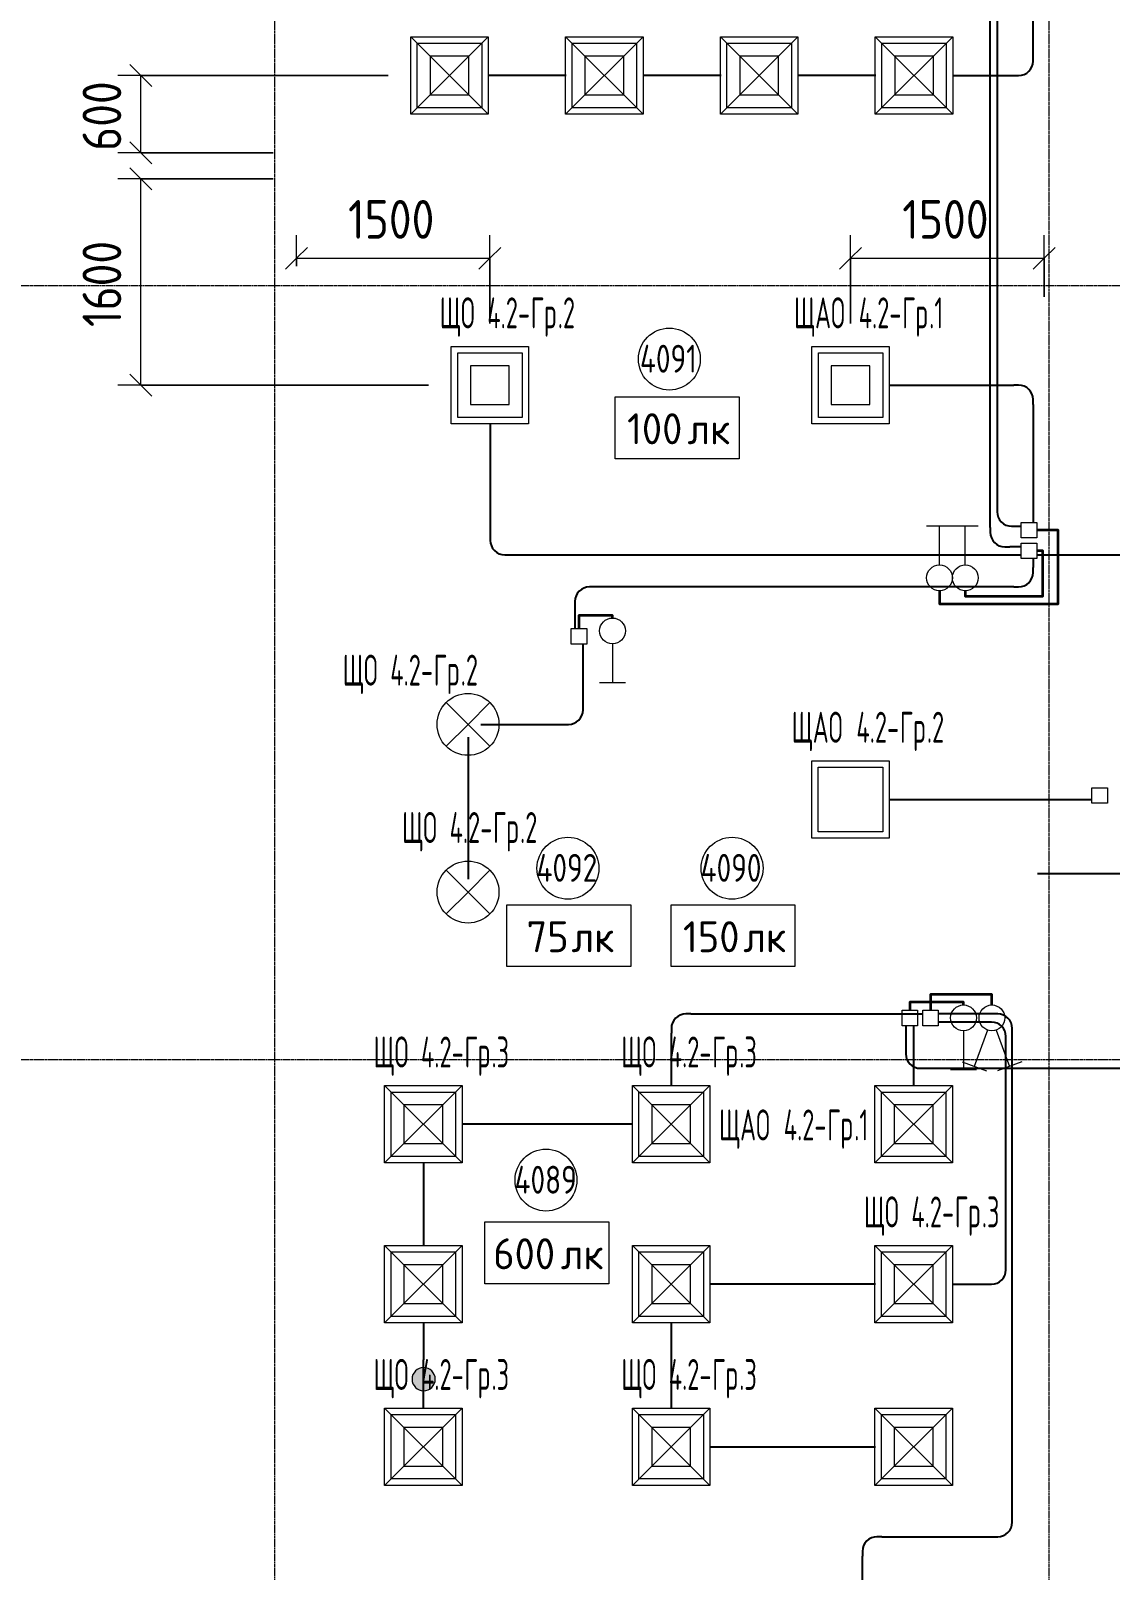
# Model space of a CAD drawing. Header units: millimetres. Extents: x -4730 to 98194, y -4296 to 93388.
# Drawn here: x 76112 to 84477, y 56542 to 68477 of the extents above; entities that cross this region are included whole.
import ezdxf

# ---------------------------------------------------------------- set-up
doc = ezdxf.new("R2010")
doc.units = ezdxf.units.MM
doc.linetypes.add('Линия сетки', pattern=[22.225, 12.7, -3.175, 3.175, -3.175])
doc.linetypes.add('Скрытая 0_75', pattern=[1.5, 0.75, -0.75])
for name, color, linetype, lineweight, true_color in [('Короба', 7, 'Continuous', 25, 0x008000), ('Опуск', 7, 'Скрытая 0_75', 18, 0x007f00), ('Соединительные детали коробов', 7, 'Continuous', 25, 0x008000), ('Типовые аннотации', 1, 'Continuous', 18, 0xff0000)]:
    doc.layers.add(name, color=color, linetype=linetype, lineweight=lineweight, true_color=true_color)
for name, color, linetype, lineweight in [('Марки помещений', 7, 'Continuous', 9), ('Марки силовых электроприборов', 7, 'Continuous', 9), ('Оси', 7, 'Continuous', 9), ('Провода', 7, 'Continuous', 35), ('Размеры', 7, 'Continuous', 9), ('Размеры-120', 7, 'Continuous', 9)]:
    doc.layers.add(name, color=color, linetype=linetype, lineweight=lineweight)
doc.styles.add('GOST Common', font='GOST_Common.ttf', dxfattribs={"width": 0.6, "height": 240})
doc.styles.add('GOST Common_1', font='GOST_Common.ttf', dxfattribs={"width": 0.9, "height": 300})
doc.styles.add('GOST Common_3', font='GOST_Common.ttf', dxfattribs={"width": 0.8, "height": 216})
doc.styles.add('GOST Common_4', font='GOST_Common.ttf', dxfattribs={"height": 240})
doc.dimstyles.new('ADSK_Проверочный', dxfattribs={"dimscale": 304.8, "dimtxt": 301.714499, "dimasz": 0.556693, "dimexe": 0.590551, "dimexo": 0.590551, "dimgap": 0.19685, "dimtad": 1, "dimdec": 3, "dimrnd": 0.001, "dimdsep": 46, "dimtxsty": 'GOST Common_1', "dimblk1": 'OBLIQUE', "dimblk2": 'OBLIQUE', "dimsah": 1, "dimcen": 0.09, "dimazin": 0, "dimtfac": 1, "dimtdec": 4, "dimtix": 1, "dimtmove": 0, "dimatfit": 3, "dimfxl": 1, "dimtvp": 1, "dimtolj": 1, "dimtzin": 0, "dimarcsym": 2})

# ---------------------------------------------------------------- blocks, each defined once
blk = doc.blocks.new('M_Короб_ отвод - Плоский торец - ПВХ - Стандартная-V2-4-й этаж')
at = {"layer": 'Соединительные детали коробов'}
for p, q in [((79156, 58023), (79156, 58023)), ((79156, 57911), (79156, 58023)), ((79156, 57873), (79156, 57911))]:
    blk.add_line(p, q, dxfattribs=at)
blk = doc.blocks.new('M_Короб_ отвод - Плоский торец - ПВХ - Стандартная-V1-4-й этаж')
at = {"layer": 'Соединительные детали коробов'}
for p, q in [((9490, 75399), (9490, 75437)), ((9490, 75287), (9490, 75399)), ((9490, 75287), (9490, 75287))]:
    blk.add_line(p, q, dxfattribs=at)
blk = doc.blocks.new('M_Короб_ отвод - Плоский торец - ПВХ - Стандартная-2386742-4-й этаж')
at = {"layer": 'Соединительные детали коробов'}
for p, q in [((0, 111.95), (0, 150.05)), ((-150.05, 0), (-111.95, 0))]:
    blk.add_line(p, q, dxfattribs=at)
blk.add_arc((-111.95, 111.95), 111.95, 270, 0, dxfattribs=at)
blk = doc.blocks.new('DIMBLOCK137-4-й этаж')
at = {"layer": 'Размеры-120'}
for p, q in [((77990, 67330), (76785, 67330)), ((76965, 67330), (76880, 67415)), ((76965, 65730), (76965, 67330)), ((76965, 67330), (77050, 67245)), ((76965, 67330), (77990, 67330)), ((76965, 65730), (76880, 65815)), ((79195, 65730), (76785, 65730)), ((76965, 65730), (77050, 65645)), ((76965, 65730), (79195, 65730))]:
    blk.add_line(p, q, dxfattribs=at)
at = {"layer": 'Размеры-120', "color": 0, "insert": (76513, 66180), "char_height": 300, "width": 840.71, "attachment_point": 1, "rotation": 90, "line_spacing_factor": 1.022761, "style": 'GOST Common_1'}
blk.add_mtext('1600', dxfattribs=at)
blk = doc.blocks.new('_Oblique')
at = {"color": 0, "linetype": 'ByBlock', "lineweight": -2}
blk.add_line((-0.5, -0.5), (0.5, 0.5), dxfattribs=at)
blk = doc.blocks.new('DIMBLOCK138-4-й этаж')
at = {"layer": 'Размеры-120'}
for p, q in [((78170, 66653), (78170, 66893)), ((79670, 66208), (79670, 66893)), ((78170, 66713), (78255, 66798)), ((79670, 66713), (79755, 66798)), ((78170, 66713), (78085, 66629)), ((78170, 66713), (79670, 66713)), ((78170, 66713), (78170, 66653)), ((79670, 66713), (79585, 66629)), ((79670, 66713), (79670, 66208))]:
    blk.add_line(p, q, dxfattribs=at)
at = {"layer": 'Размеры-120', "color": 0, "insert": (78570, 67165), "char_height": 300, "width": 840.71, "attachment_point": 1, "line_spacing_factor": 1.022761, "style": 'GOST Common_1'}
blk.add_mtext('1500', dxfattribs=at)
blk = doc.blocks.new('DIMBLOCK139-4-й этаж')
at = {"layer": 'Размеры-120'}
for p, q in [((82465, 66208), (82465, 66893)), ((83965, 66415), (83965, 66893)), ((82465, 66713), (82550, 66798)), ((83965, 66713), (84050, 66798)), ((82465, 66713), (82380, 66629)), ((82465, 66713), (83965, 66713)), ((82465, 66713), (82465, 66208)), ((83965, 66713), (83880, 66629)), ((83965, 66713), (83965, 66415))]:
    blk.add_line(p, q, dxfattribs=at)
at = {"layer": 'Размеры-120', "color": 0, "insert": (82865, 67165), "char_height": 300, "width": 840.71, "attachment_point": 1, "line_spacing_factor": 1.022761, "style": 'GOST Common_1'}
blk.add_mtext('1500', dxfattribs=at)
blk = doc.blocks.new('DIMBLOCK141-4-й этаж')
at = {"layer": 'Размеры-120'}
for p, q in [((76965, 68130), (76880, 68215)), ((78881, 68130), (76785, 68130)), ((76965, 67530), (76965, 68130)), ((76965, 68130), (77050, 68045)), ((76965, 68130), (78881, 68130)), ((76965, 67530), (76880, 67615)), ((77990, 67530), (76785, 67530)), ((76965, 67530), (77050, 67445)), ((76965, 67530), (77990, 67530))]:
    blk.add_line(p, q, dxfattribs=at)
at = {"layer": 'Размеры-120', "color": 0, "insert": (76513, 67546), "char_height": 300, "width": 681.16, "attachment_point": 1, "rotation": 90, "line_spacing_factor": 1.022761, "style": 'GOST Common_1'}
blk.add_mtext('600', dxfattribs=at)
blk = doc.blocks.new('ADSK_Марка_Помещение_1_ГОСТ21-501-2011 - Номер-85995-4-й этаж')
at = {"layer": 'Марки помещений'}
blk.add_circle((0, 0), 2, dxfattribs=at)
blk = doc.blocks.new('Морка помещения_освещённость_ - Морка помещения_освещённость_-1484368-4-й этаж')
at = {"layer": 'Марки помещений', "color": 190, "true_color": 0x8000ff}
for p, q in [((-4, 0), (-4, 4)), ((-4, 4), (4, 4)), ((4, 4), (4, 0)), ((4, 0), (-4, 0))]:
    blk.add_line(p, q, dxfattribs=at)

msp = doc.modelspace()

# ---------------------------------------------------------------- hatches: boundary and pattern name
at = {"layer": 'Опуск', "linetype": 'Continuous'}
h = msp.add_hatch(color=256, dxfattribs=at)
edge = h.paths.add_edge_path(flags=0)
edge.add_arc((79156.0938, 58023.4454), 90, 180, 360)
edge.add_arc((79156.0938, 58023.4454), 90, 0, 180)

# ---------------------------------------------------------------- linework, layer by layer
at = {"layer": 'Короба'}
for p, q in [((83600, 68843.7714), (83600, 64786.8714)), ((83879.2363, 68280.05), (83879.2363, 68805.3214)), ((83547.7363, 64626.8714), (83547.7363, 68683.7714)), ((80261.3273, 68130), (79656.3273, 68130)), ((81461.3273, 68130), (80856.3273, 68130)), ((82661.3273, 68130), (82056.3273, 68130)), ((83256.3273, 68130), (83729.1863, 68130)), ((82764.764, 65730), (83729.1863, 65730)), ((83879.2363, 65579.95), (83879.2363, 64665.3214)), ((79672.264, 65432.5), (79672.264, 64563.8714)), ((83750.05, 64636.8214), (83787.7363, 64636.8214)), ((83787.7363, 64476.8214), (83697.7863, 64476.8214)), ((79822.314, 64413.8214), (83787.7363, 64413.8214)), ((83879.2363, 64385.3214), (83879.2363, 64315.3714)), ((83907.7363, 64413.8214), (84607.7363, 64413.8214)), ((83729.1863, 64165.3214), (80478.4429, 64165.3214)), ((80328.3929, 64015.2714), (80328.3929, 63842.6995)), ((80391.3929, 63250.05), (80391.3929, 63722.6995)), ((79600, 63100), (80241.3429, 63100)), ((79500, 63000), (79500, 61900)), ((82763.4365, 62517.3909), (84335.4989, 62517.3909)), ((83913.5382, 61944.0061), (84613.5382, 61944.0061)), ((81226.1438, 60855.0617), (83023.8462, 60855.0617)), ((82893.0938, 60763.5617), (82893.0938, 60583.6117)), ((82956.0938, 60297.1954), (82956.0938, 60763.5617)), ((83566.9955, 60855.0617), (83143.8462, 60855.0617)), ((83518.5438, 60792.0617), (83143.8462, 60792.0617)), ((81076.0938, 60297.1954), (81076.0938, 60705.0117)), ((83668.5938, 58909.7454), (83668.5938, 60642.0117)), ((83717.0455, 56951.9584), (83717.0455, 60705.0117)), ((83043.1438, 60433.5617), (84593.0938, 60433.5617)), ((80778.5938, 59999.6954), (79453.5938, 59999.6954)), ((79156.0938, 59702.1954), (79156.0938, 59057.1954)), ((82658.5938, 58759.6954), (81373.5938, 58759.6954)), ((83253.5938, 58759.6954), (83518.5438, 58759.6954)), ((79156.0938, 58462.1954), (79156.0938, 58173.4954)), ((81076.0938, 57797.1954), (81076.0938, 58462.1954)), ((79156.0938, 57797.1954), (79156.0938, 57873.3954)), ((81373.5938, 57499.6954), (82658.5938, 57499.6954)), ((82707.0955, 56801.9084), (83566.9955, 56801.9084)), ((82557.0455, 55131.9584), (82557.0455, 56651.8584))]:
    msp.add_line(p, q, dxfattribs=at)
at = {"layer": 'Опуск', "linetype": 'Continuous'}
for start, end in [(0, 180), (180, 0)]:
    msp.add_arc((79156.0938, 58023.4454), 90, start, end, dxfattribs=at)
at = {"layer": 'Оси', "linetype": 'Линия сетки'}
for p, q in [((78000, 93388.3703), (78000, -3096.3487)), ((84000, 93388.3703), (84000, -3096.3487)), ((98194.2682, 66500), (-3530.0173, 66500)), ((98194.2682, 60500), (-3530.0173, 60500))]:
    msp.add_line(p, q, dxfattribs=at)
at = {"layer": 'Провода', "flags": 128}
for points in [[(83153.8733, 64135.6433), (83153.8733, 64035), (84073.8733, 64035), (84073.8733, 64605.3235), (83907.7363, 64605.322)], [(83353.8733, 64135.6433), (83353.8733, 64095), (83953.8733, 64095), (83953.8733, 64445.3235), (83907.7363, 64445.3226)], [(80620, 63924.3567), (80620, 63945), (80359.888, 63945), (80359.8911, 63842.6995)], [(83560, 60924.3567), (83560, 61005), (83083.8414, 61005), (83083.8446, 60883.5617)], [(83340, 60924.3567), (83340, 60945), (82924.589, 60945), (82924.5914, 60883.5617)]]:
    msp.add_lwpolyline(points, dxfattribs=at)
at = {"layer": 'Типовые аннотации', "color": 5, "true_color": 0x0000ff}
for p, q in [((79056.5633, 68430), (79656.5633, 68430)), ((79056.5633, 67830), (79056.5633, 68430)), ((79056.5633, 68430), (79656.5633, 67830)), ((79056.5633, 67830), (79656.5633, 68430)), ((79656.5633, 68430), (79656.5633, 67830)), ((80256.5633, 68430), (80856.5633, 68430)), ((80256.5633, 67830), (80256.5633, 68430)), ((80256.5633, 68430), (80856.5633, 67830)), ((80256.5633, 67830), (80856.5633, 68430)), ((80856.5633, 68430), (80856.5633, 67830)), ((81456.5633, 68430), (82056.5633, 68430)), ((81456.5633, 67830), (81456.5633, 68430)), ((81456.5633, 68430), (82056.5633, 67830)), ((81456.5633, 67830), (82056.5633, 68430)), ((82056.5633, 68430), (82056.5633, 67830)), ((82656.5633, 68430), (83256.5633, 68430)), ((82656.5633, 67830), (82656.5633, 68430)), ((82656.5633, 68430), (83256.5633, 67830)), ((82656.5633, 67830), (83256.5633, 68430)), ((83256.5633, 68430), (83256.5633, 67830)), ((79106.5633, 68380), (79606.5633, 68380)), ((79106.5633, 67880), (79106.5633, 68380)), ((79206.5633, 68280), (79206.5633, 67980)), ((79506.5633, 68280), (79206.5633, 68280)), ((79506.5633, 67980), (79506.5633, 68280)), ((79606.5633, 68380), (79606.5633, 67880)), ((80306.5633, 68380), (80806.5633, 68380)), ((80306.5633, 67880), (80306.5633, 68380)), ((80406.5633, 68280), (80406.5633, 67980)), ((80706.5633, 68280), (80406.5633, 68280)), ((80706.5633, 67980), (80706.5633, 68280)), ((80806.5633, 68380), (80806.5633, 67880)), ((81506.5633, 68380), (82006.5633, 68380)), ((81506.5633, 67880), (81506.5633, 68380)), ((81606.5633, 68280), (81606.5633, 67980)), ((81906.5633, 68280), (81606.5633, 68280)), ((81906.5633, 67980), (81906.5633, 68280)), ((82006.5633, 68380), (82006.5633, 67880)), ((82706.5633, 68380), (83206.5633, 68380)), ((82706.5633, 67880), (82706.5633, 68380)), ((82806.5633, 68280), (82806.5633, 67980)), ((83106.5633, 68280), (82806.5633, 68280)), ((83106.5633, 67980), (83106.5633, 68280)), ((83206.5633, 68380), (83206.5633, 67880)), ((79206.5633, 67980), (79506.5633, 67980)), ((80406.5633, 67980), (80706.5633, 67980)), ((81606.5633, 67980), (81906.5633, 67980)), ((82806.5633, 67980), (83106.5633, 67980)), ((79656.5633, 67830), (79056.5633, 67830)), ((79606.5633, 67880), (79106.5633, 67880)), ((80856.5633, 67830), (80256.5633, 67830)), ((80806.5633, 67880), (80306.5633, 67880)), ((82056.5633, 67830), (81456.5633, 67830)), ((82006.5633, 67880), (81506.5633, 67880)), ((83256.5633, 67830), (82656.5633, 67830)), ((83206.5633, 67880), (82706.5633, 67880)), ((79370, 66030), (79970, 66030)), ((79370, 65430), (79370, 66030)), ((79970, 66030), (79970, 65430)), ((79420, 65980), (79920, 65980)), ((79420, 65480), (79420, 65980)), ((79520, 65880), (79520, 65580)), ((79820, 65880), (79520, 65880)), ((79820, 65580), (79820, 65880)), ((79920, 65980), (79920, 65480)), ((79520, 65580), (79820, 65580)), ((79970, 65430), (79370, 65430)), ((79920, 65480), (79420, 65480)), ((83453.8733, 64635.6433), (83253.8733, 64635.6433)), ((83353.8733, 64335.6433), (83353.8733, 64635.6433)), ((80620, 63724.3567), (80620, 63424.3567)), ((80520, 63424.3567), (80720, 63424.3567)), ((79500, 63100), (79330.2944, 63269.7056)), ((79500, 63100), (79669.7056, 63269.7056)), ((79500, 63100), (79330.2944, 62930.2944)), ((79500, 63100), (79669.7056, 62930.2944)), ((79500, 61800), (79330.2944, 61969.7056)), ((79500, 61800), (79669.7056, 61969.7056)), ((79500, 61800), (79330.2944, 61630.2944)), ((79500, 61800), (79669.7056, 61630.2944)), ((83525.798, 60730.3874), (83423.1919, 60448.4796)), ((83594.202, 60730.3874), (83696.8081, 60448.4796)), ((83329.2227, 60482.6816), (83517.1612, 60414.2776)), ((83790.7773, 60482.6816), (83602.8388, 60414.2776)), ((78853.8298, 60299.6954), (79453.8298, 60299.6954)), ((78853.8298, 59699.6954), (78853.8298, 60299.6954)), ((78853.8298, 60299.6954), (79453.8298, 59699.6954)), ((78853.8298, 59699.6954), (79453.8298, 60299.6954)), ((79453.8298, 60299.6954), (79453.8298, 59699.6954)), ((80773.8298, 60299.6954), (81373.8298, 60299.6954)), ((80773.8298, 59699.6954), (80773.8298, 60299.6954)), ((80773.8298, 60299.6954), (81373.8298, 59699.6954)), ((80773.8298, 59699.6954), (81373.8298, 60299.6954)), ((81373.8298, 60299.6954), (81373.8298, 59699.6954)), ((78903.8298, 60249.6954), (79403.8298, 60249.6954)), ((78903.8298, 59749.6954), (78903.8298, 60249.6954)), ((79403.8298, 60249.6954), (79403.8298, 59749.6954)), ((80823.8298, 60249.6954), (81323.8298, 60249.6954)), ((80823.8298, 59749.6954), (80823.8298, 60249.6954)), ((81323.8298, 60249.6954), (81323.8298, 59749.6954)), ((79003.8298, 60149.6954), (79003.8298, 59849.6954)), ((79303.8298, 60149.6954), (79003.8298, 60149.6954)), ((79303.8298, 59849.6954), (79303.8298, 60149.6954)), ((80923.8298, 60149.6954), (80923.8298, 59849.6954)), ((81223.8298, 60149.6954), (80923.8298, 60149.6954)), ((81223.8298, 59849.6954), (81223.8298, 60149.6954)), ((79003.8298, 59849.6954), (79303.8298, 59849.6954)), ((80923.8298, 59849.6954), (81223.8298, 59849.6954)), ((79453.8298, 59699.6954), (78853.8298, 59699.6954)), ((79403.8298, 59749.6954), (78903.8298, 59749.6954)), ((81373.8298, 59699.6954), (80773.8298, 59699.6954)), ((81323.8298, 59749.6954), (80823.8298, 59749.6954)), ((78853.8298, 59059.6954), (79453.8298, 59059.6954)), ((78853.8298, 58459.6954), (78853.8298, 59059.6954)), ((78853.8298, 59059.6954), (79453.8298, 58459.6954)), ((78853.8298, 58459.6954), (79453.8298, 59059.6954)), ((78903.8298, 59009.6954), (79403.8298, 59009.6954)), ((78903.8298, 58509.6954), (78903.8298, 59009.6954)), ((79403.8298, 59009.6954), (79403.8298, 58509.6954)), ((79453.8298, 59059.6954), (79453.8298, 58459.6954)), ((80773.8298, 59059.6954), (81373.8298, 59059.6954)), ((80773.8298, 58459.6954), (80773.8298, 59059.6954)), ((80773.8298, 59059.6954), (81373.8298, 58459.6954)), ((80773.8298, 58459.6954), (81373.8298, 59059.6954)), ((80823.8298, 59009.6954), (81323.8298, 59009.6954)), ((80823.8298, 58509.6954), (80823.8298, 59009.6954)), ((81323.8298, 59009.6954), (81323.8298, 58509.6954)), ((81373.8298, 59059.6954), (81373.8298, 58459.6954)), ((82653.8298, 59059.6954), (83253.8298, 59059.6954)), ((82653.8298, 58459.6954), (82653.8298, 59059.6954)), ((82653.8298, 59059.6954), (83253.8298, 58459.6954)), ((82653.8298, 58459.6954), (83253.8298, 59059.6954)), ((82703.8298, 59009.6954), (83203.8298, 59009.6954)), ((82703.8298, 58509.6954), (82703.8298, 59009.6954)), ((83203.8298, 59009.6954), (83203.8298, 58509.6954)), ((83253.8298, 59059.6954), (83253.8298, 58459.6954)), ((79003.8298, 58909.6954), (79003.8298, 58609.6954)), ((79303.8298, 58909.6954), (79003.8298, 58909.6954)), ((79303.8298, 58609.6954), (79303.8298, 58909.6954)), ((80923.8298, 58909.6954), (80923.8298, 58609.6954)), ((81223.8298, 58909.6954), (80923.8298, 58909.6954)), ((81223.8298, 58609.6954), (81223.8298, 58909.6954)), ((82803.8298, 58909.6954), (82803.8298, 58609.6954)), ((83103.8298, 58909.6954), (82803.8298, 58909.6954)), ((83103.8298, 58609.6954), (83103.8298, 58909.6954)), ((79003.8298, 58609.6954), (79303.8298, 58609.6954)), ((80923.8298, 58609.6954), (81223.8298, 58609.6954)), ((82803.8298, 58609.6954), (83103.8298, 58609.6954)), ((79403.8298, 58509.6954), (78903.8298, 58509.6954)), ((81323.8298, 58509.6954), (80823.8298, 58509.6954)), ((83203.8298, 58509.6954), (82703.8298, 58509.6954)), ((79453.8298, 58459.6954), (78853.8298, 58459.6954)), ((81373.8298, 58459.6954), (80773.8298, 58459.6954)), ((83253.8298, 58459.6954), (82653.8298, 58459.6954)), ((78853.8298, 57799.6954), (79453.8298, 57799.6954)), ((78853.8298, 57199.6954), (78853.8298, 57799.6954)), ((78853.8298, 57799.6954), (79453.8298, 57199.6954)), ((78853.8298, 57199.6954), (79453.8298, 57799.6954)), ((79453.8298, 57799.6954), (79453.8298, 57199.6954)), ((80773.8298, 57799.6954), (81373.8298, 57799.6954)), ((80773.8298, 57199.6954), (80773.8298, 57799.6954)), ((80773.8298, 57799.6954), (81373.8298, 57199.6954)), ((80773.8298, 57199.6954), (81373.8298, 57799.6954)), ((81373.8298, 57799.6954), (81373.8298, 57199.6954)), ((82653.8298, 57799.6954), (83253.8298, 57799.6954)), ((82653.8298, 57199.6954), (82653.8298, 57799.6954)), ((82653.8298, 57799.6954), (83253.8298, 57199.6954)), ((82653.8298, 57199.6954), (83253.8298, 57799.6954)), ((83253.8298, 57799.6954), (83253.8298, 57199.6954)), ((78903.8298, 57749.6954), (79403.8298, 57749.6954)), ((78903.8298, 57249.6954), (78903.8298, 57749.6954)), ((79003.8298, 57649.6954), (79003.8298, 57349.6954)), ((79303.8298, 57649.6954), (79003.8298, 57649.6954)), ((79303.8298, 57349.6954), (79303.8298, 57649.6954)), ((79403.8298, 57749.6954), (79403.8298, 57249.6954)), ((80823.8298, 57749.6954), (81323.8298, 57749.6954)), ((80823.8298, 57249.6954), (80823.8298, 57749.6954)), ((80923.8298, 57649.6954), (80923.8298, 57349.6954)), ((81223.8298, 57649.6954), (80923.8298, 57649.6954)), ((81223.8298, 57349.6954), (81223.8298, 57649.6954)), ((81323.8298, 57749.6954), (81323.8298, 57249.6954)), ((82703.8298, 57749.6954), (83203.8298, 57749.6954)), ((82703.8298, 57249.6954), (82703.8298, 57749.6954)), ((82803.8298, 57649.6954), (82803.8298, 57349.6954)), ((83103.8298, 57649.6954), (82803.8298, 57649.6954)), ((83103.8298, 57349.6954), (83103.8298, 57649.6954)), ((83203.8298, 57749.6954), (83203.8298, 57249.6954)), ((79003.8298, 57349.6954), (79303.8298, 57349.6954)), ((80923.8298, 57349.6954), (81223.8298, 57349.6954)), ((82803.8298, 57349.6954), (83103.8298, 57349.6954)), ((79453.8298, 57199.6954), (78853.8298, 57199.6954)), ((79403.8298, 57249.6954), (78903.8298, 57249.6954)), ((81373.8298, 57199.6954), (80773.8298, 57199.6954)), ((81323.8298, 57249.6954), (80823.8298, 57249.6954)), ((83253.8298, 57199.6954), (82653.8298, 57199.6954)), ((83203.8298, 57249.6954), (82703.8298, 57249.6954))]:
    msp.add_line(p, q, dxfattribs=at)
at = {"layer": 'Типовые аннотации'}
for p, q in [((82165, 66030), (82765, 66030)), ((82165, 65430), (82165, 66030)), ((82765, 66030), (82765, 65430)), ((82215, 65980), (82715, 65980)), ((82215, 65480), (82215, 65980)), ((82315, 65880), (82315, 65580)), ((82615, 65880), (82315, 65880)), ((82615, 65580), (82615, 65880)), ((82715, 65980), (82715, 65480)), ((82315, 65580), (82615, 65580)), ((82765, 65430), (82165, 65430)), ((82715, 65480), (82215, 65480)), ((83253.8733, 64635.6433), (83053.8733, 64635.6433)), ((83153.8733, 64335.6433), (83153.8733, 64635.6433)), ((83787.7363, 64665.3214), (83907.7363, 64665.3214)), ((83787.7363, 64545.3214), (83787.7363, 64665.3214)), ((83907.7363, 64665.3214), (83907.7363, 64545.3214)), ((83907.7363, 64545.3214), (83787.7363, 64545.3214)), ((82163.6725, 62817.3909), (82763.6725, 62817.3909)), ((82163.6725, 62217.3909), (82163.6725, 62817.3909)), ((82763.6725, 62817.3909), (82763.6725, 62217.3909)), ((82213.6725, 62767.3909), (82713.6725, 62767.3909)), ((82213.6725, 62267.3909), (82213.6725, 62767.3909)), ((82713.6725, 62767.3909), (82713.6725, 62267.3909)), ((84335.4989, 62608.8909), (84455.4989, 62608.8909)), ((84335.4989, 62488.8909), (84335.4989, 62608.8909)), ((84455.4989, 62608.8909), (84455.4989, 62488.8909)), ((84455.4989, 62488.8909), (84335.4989, 62488.8909)), ((82763.6725, 62217.3909), (82163.6725, 62217.3909)), ((82713.6725, 62267.3909), (82213.6725, 62267.3909)), ((82864.5938, 60883.5617), (82984.5938, 60883.5617)), ((82864.5938, 60763.5617), (82864.5938, 60883.5617)), ((82984.5938, 60883.5617), (82984.5938, 60763.5617)), ((82984.5938, 60763.5617), (82864.5938, 60763.5617)), ((83340, 60724.3567), (83340, 60424.3567)), ((83240, 60424.3567), (83440, 60424.3567)), ((82653.8298, 60299.6954), (83253.8298, 60299.6954)), ((82653.8298, 59699.6954), (82653.8298, 60299.6954)), ((82653.8298, 60299.6954), (83253.8298, 59699.6954)), ((82653.8298, 59699.6954), (83253.8298, 60299.6954)), ((83253.8298, 60299.6954), (83253.8298, 59699.6954)), ((82703.8298, 60249.6954), (83203.8298, 60249.6954)), ((82703.8298, 59749.6954), (82703.8298, 60249.6954)), ((83203.8298, 60249.6954), (83203.8298, 59749.6954)), ((82803.8298, 60149.6954), (82803.8298, 59849.6954)), ((83103.8298, 60149.6954), (82803.8298, 60149.6954)), ((83103.8298, 59849.6954), (83103.8298, 60149.6954)), ((82803.8298, 59849.6954), (83103.8298, 59849.6954)), ((83253.8298, 59699.6954), (82653.8298, 59699.6954)), ((83203.8298, 59749.6954), (82703.8298, 59749.6954))]:
    msp.add_line(p, q, dxfattribs=at)
at = {"layer": 'Типовые аннотации', "color": 7}
for p, q in [((83787.7363, 64505.3214), (83907.7363, 64505.3214)), ((83787.7363, 64385.3214), (83787.7363, 64505.3214)), ((83907.7363, 64505.3214), (83907.7363, 64385.3214)), ((83907.7363, 64385.3214), (83787.7363, 64385.3214)), ((80299.8929, 63842.6995), (80419.8929, 63842.6995)), ((80299.8929, 63722.6995), (80299.8929, 63842.6995)), ((80419.8929, 63842.6995), (80419.8929, 63722.6995)), ((80419.8929, 63722.6995), (80299.8929, 63722.6995))]:
    msp.add_line(p, q, dxfattribs=at)
at = {"layer": 'Типовые аннотации', "color": 16, "true_color": 0x800000}
for p, q in [((83023.8462, 60883.5617), (83143.8462, 60883.5617)), ((83023.8462, 60763.5617), (83023.8462, 60883.5617)), ((83143.8462, 60883.5617), (83143.8462, 60763.5617)), ((83143.8462, 60763.5617), (83023.8462, 60763.5617))]:
    msp.add_line(p, q, dxfattribs=at)
at = {"layer": 'Типовые аннотации'}
for centre in [(83153.8733, 64235.6433), (83340, 60824.3567)]:
    msp.add_circle(centre, 100, dxfattribs=at)
at = {"layer": 'Типовые аннотации', "color": 5, "true_color": 0x0000ff}
for centre, radius in [((83353.8733, 64235.6433), 100), ((80620, 63824.3567), 100), ((79500, 63100), 240), ((79500, 61800), 240), ((83560, 60824.3567), 100)]:
    msp.add_circle(centre, radius, dxfattribs=at)

# ---------------------------------------------------------------- block references
at = {"layer": 'Марки помещений', "xscale": 120, "yscale": 120, "zscale": 120}
for p in [(81060.2576, 65932.0462), (80274.3312, 61984.6921), (81546.4976, 61984.6921), (80104.1922, 59566.824)]:
    msp.add_blockref('ADSK_Марка_Помещение_1_ГОСТ21-501-2011 - Номер-85995-4-й этаж', p, dxfattribs=at)
at = {"layer": 'Марки помещений', "color": 190, "true_color": 0x8000ff, "xscale": 120, "yscale": 120, "zscale": 120}
for p in [(81120.5219, 65159.82), (80281.6953, 61221.7801), (81553.8616, 61221.7801), (80111.5562, 58763.8067)]:
    msp.add_blockref('Морка помещения_освещённость_ - Морка помещения_освещённость_-1484368-4-й этаж', p, dxfattribs=at)
at = {"layer": 'Соединительные детали коробов'}
for name, p in [('M_Короб_ отвод - Плоский торец - ПВХ - Стандартная-2386742-4-й этаж', (83879.2363, 68130)), ('M_Короб_ отвод - Плоский торец - ПВХ - Стандартная-2386742-4-й этаж', (83879.2363, 64165.3214)), ('M_Короб_ отвод - Плоский торец - ПВХ - Стандартная-2386742-4-й этаж', (80391.3929, 63100)), ('M_Короб_ отвод - Плоский торец - ПВХ - Стандартная-2386742-4-й этаж', (83668.5938, 58759.6954)), ('M_Короб_ отвод - Плоский торец - ПВХ - Стандартная-V1-4-й этаж', (69666.0938, -17263.579)), ('M_Короб_ отвод - Плоский торец - ПВХ - Стандартная-V2-4-й этаж', (0, 0)), ('M_Короб_ отвод - Плоский торец - ПВХ - Стандартная-2386742-4-й этаж', (83717.0455, 56801.9084))]:
    msp.add_blockref(name, p, dxfattribs=at)
for p, rotation in [((83879.2363, 65730), 90), ((83600, 64636.8214), 270), ((83547.7363, 64476.8214), 270), ((79672.264, 64413.8214), 270), ((80328.3929, 64165.3214), 180), ((81076.0938, 60855.0617), 180), ((83668.5938, 60792.0617), 90), ((83717.0455, 60855.0617), 90), ((82893.0938, 60433.5617), 270), ((82557.0455, 56801.9084), 180)]:
    msp.add_blockref('M_Короб_ отвод - Плоский торец - ПВХ - Стандартная-2386742-4-й этаж', p, dxfattribs=dict(at, rotation=rotation))

# ---------------------------------------------------------------- texts
at = {"layer": 'Марки помещений', "char_height": 216, "attachment_point": 1, "style": 'GOST Common_3'}
for s, insert, width in [('4091', (80832.4216, 66042.8334), 561.8226), ('4092', (80030.6553, 62095.4793), 600.3036), ('4090', (81302.8216, 62095.4793), 600.3036), ('4089', (79860.5162, 59677.6113), 600.3036)]:
    msp.add_mtext(s, dxfattribs=dict(at, insert=insert, width=width))
at = {"layer": 'Марки помещений', "color": 190, "true_color": 0x8000ff, "char_height": 240, "attachment_point": 1, "style": 'GOST Common_4'}
for s, insert, width in [('100', (80732.6381, 65511.532), 567.59475), ('лк', (81200.9506, 65511.532), 413.67075), ('75', (79953.2114, 61573.4921), 423.291), ('лк', (80302.4614, 61573.4921), 413.67075), ('150', (81165.9778, 61573.4921), 567.59475), ('лк', (81634.2903, 61573.4921), 413.67075), ('600', (79695.4724, 59115.5186), 634.9365), ('лк', (80219.3474, 59115.5186), 413.67075)]:
    msp.add_mtext(s, dxfattribs=dict(at, insert=insert, width=width))
at = {"layer": 'Марки силовых электроприборов', "char_height": 240, "attachment_point": 1, "style": 'GOST Common'}
for s, insert, width in [('ЩО', (79280.8453, 66410.1824), 340.55685), (' 4.2-', (79561.8328, 66410.1824), 513.72135), ('Гр', (79985.6953, 66410.1824), 253.9746), ('.2', (80195.2453, 66410.1824), 178.93665), ('ЩАО', (82025.8053, 66410.1824), 502.17705), (' 4.2-', (82440.1428, 66410.1824), 513.72135), ('Гр', (82864.0053, 66410.1824), 253.9746), ('.1', (83073.5553, 66410.1824), 138.5316), ('ЩО', (78528.7613, 63640.1824), 340.55685), (' 4.2-', (78809.7488, 63640.1824), 513.72135), ('Гр', (79233.6113, 63640.1824), 253.9746), ('.2', (79443.1613, 63640.1824), 178.93665), ('ЩАО', (82007.9178, 63197.5733), 502.17705), (' 4.2-', (82422.2553, 63197.5733), 513.72135), ('Гр', (82846.1178, 63197.5733), 253.9746), ('.2', (83055.6678, 63197.5733), 178.93665), ('ЩО', (78988.5814, 62420.1824), 340.55685), (' 4.2-', (79269.5689, 62420.1824), 513.72135), ('Гр', (79693.4314, 62420.1824), 253.9746), ('.2', (79902.9814, 62420.1824), 178.93665), ('ЩО', (78767.1951, 60679.8778), 340.55685), (' 4.2-', (79048.1826, 60679.8778), 513.72135), ('Гр', (79472.0451, 60679.8778), 253.9746), ('.3', (79681.5951, 60679.8778), 173.1645), ('ЩО', (80687.1951, 60679.8778), 340.55685), (' 4.2-', (80968.1826, 60679.8778), 513.72135), ('Гр', (81392.0451, 60679.8778), 253.9746), ('.3', (81601.5951, 60679.8778), 173.1645), ('ЩАО', (81444.9887, 60114.4402), 502.17705), (' 4.2-', (81859.3262, 60114.4402), 513.72135), ('Гр', (82283.1887, 60114.4402), 253.9746), ('.1', (82492.7387, 60114.4402), 138.5316), ('ЩО', (82567.1951, 59439.8778), 340.55685), (' 4.2-', (82848.1826, 59439.8778), 513.72135), ('Гр', (83272.0451, 59439.8778), 253.9746), ('.3', (83481.5951, 59439.8778), 173.1645), ('ЩО', (78767.1951, 58179.8778), 340.55685), (' 4.2-', (79048.1826, 58179.8778), 513.72135), ('Гр', (79472.0451, 58179.8778), 253.9746), ('.3', (79681.5951, 58179.8778), 173.1645), ('ЩО', (80687.1951, 58179.8778), 340.55685), (' 4.2-', (80968.1826, 58179.8778), 513.72135), ('Гр', (81392.0451, 58179.8778), 253.9746), ('.3', (81601.5951, 58179.8778), 173.1645)]:
    msp.add_mtext(s, dxfattribs=dict(at, insert=insert, width=width))

# ---------------------------------------------------------------- dimensions: what is measured, and where the dimension line sits
at = {"layer": 'Размеры'}
for base, p1, p2, override, picture, middle in [((76964.9462, 68130), (78170, 67530), (79061.3273, 68130), {"dimpost": '<>', "dimfxl": 1074.460033}, 'DIMBLOCK141-4-й этаж', (76754.9462, 67830)), ((76964.9462, 67330), (79374.764, 65730), (78170, 67330), {"dimpost": '<>', "dimfxl": 2002.862015}, 'DIMBLOCK137-4-й этаж', (76754.9462, 66530))]:
    dim = msp.add_linear_dim(base=base, p1=p1, p2=p2, angle=90, dimstyle='ADSK_Проверочный', override=override, dxfattribs=at)
    dim.commit()
    dim.dimension.update_dxf_attribs({"geometry": picture, "text_midpoint": middle})
for base, p1, p2, override, picture, middle in [((79670, 66713.4177), (78170, 66833.3995), (79670, 66027.5), {"dimpost": '<>', "dimfxl": 1702.784211}, 'DIMBLOCK138-4-й этаж', (78920, 66923.4177)), ((83965, 66713.4177), (82465, 66027.5), (83965, 66235), {"dimpost": '<>', "dimfxl": 1514.284072}, 'DIMBLOCK139-4-й этаж', (83215, 66923.4177))]:
    dim = msp.add_linear_dim(base=base, p1=p1, p2=p2, dimstyle='ADSK_Проверочный', override=override, dxfattribs=at)
    dim.commit()
    dim.dimension.update_dxf_attribs({"geometry": picture, "text_midpoint": middle})

doc.saveas('drawing.dxf')
